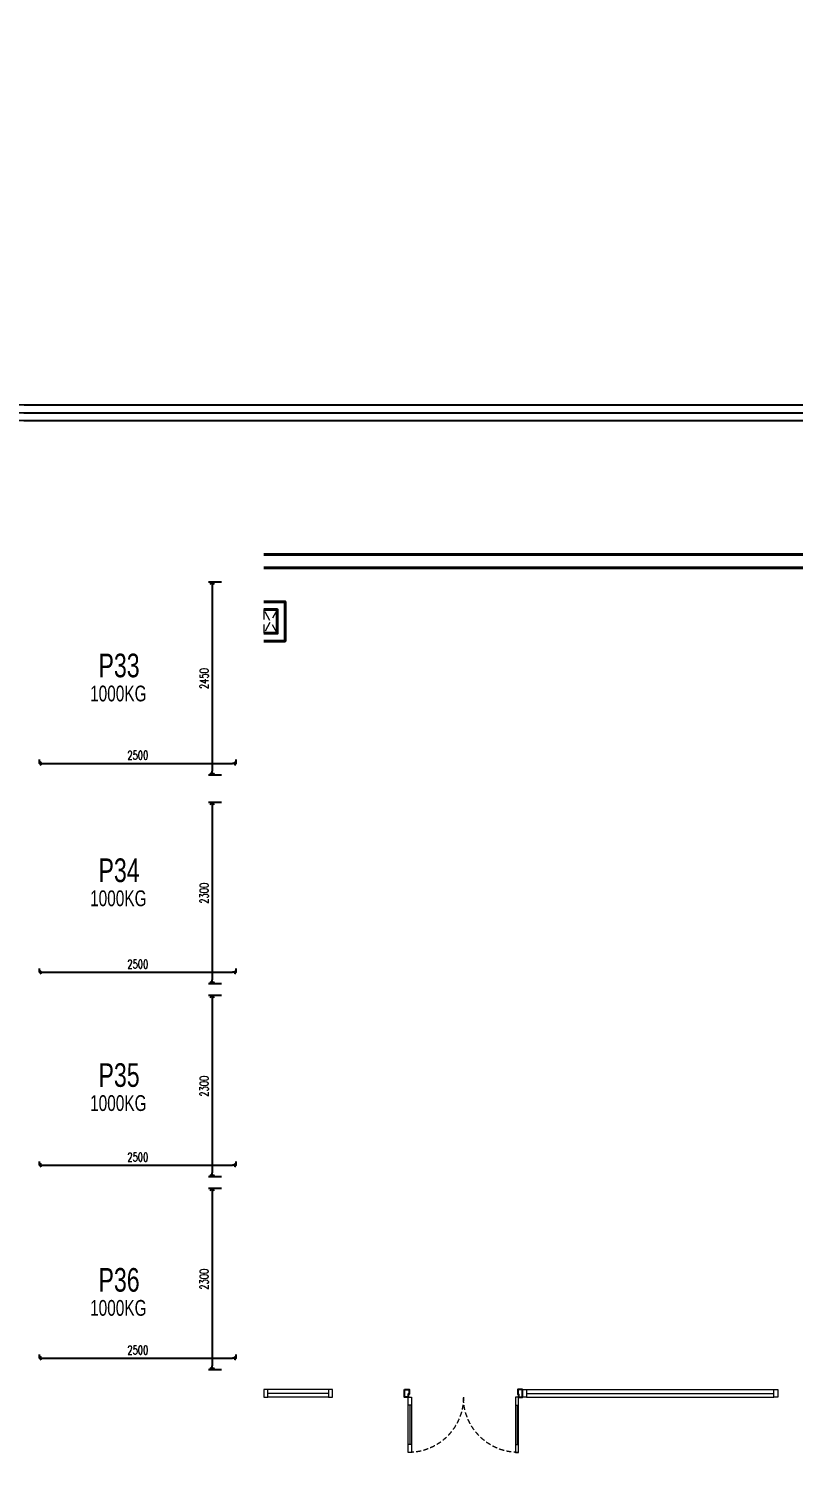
# Model space of a CAD drawing. Header units: millimetres. Extents: x -361611864 to 361244677, y -284134798 to 284403648.
# Drawn here: x -36757 to -27055, y 16570 to 34845 of the extents above; entities that cross this region are included whole.
import ezdxf
from ezdxf.xclip import XClip

# ---------------------------------------------------------------- set-up
doc = ezdxf.new("R2010")
doc.units = ezdxf.units.MM
doc.header["$MEASUREMENT"] = 0
doc.header["$XCLIPFRAME"] = 0
doc.linetypes.add('HIDDEN', pattern=[0.375, 0.25, -0.125])
doc.linetypes.add('HIDDEN2', pattern=[0.1875, 0.125, -0.0625])
doc.layers.add('A-COLUMN UPDATE', color=7, linetype='Continuous', true_color=0xff1f1f)
for name, color, linetype in [('A-GLAZ', 135, 'Continuous'), ('KTV-KT-CUA DI', 5, 'Continuous'), ('Xref_ST_MBDV Cot vach 30.7.2022$0$KT-Text', 7, 'Continuous')]:
    doc.layers.add(name, color=color, linetype=linetype)
for name, color, linetype, lineweight in [('KT-Kich thuoc', 159, 'Continuous', 18), ('KT-lomo nuoc', 3, 'HIDDEN', 5), ('KT-Net cat', 1, 'Continuous', 40), ('KT-Net cua', 87, 'Continuous', 9)]:
    doc.layers.add(name, color=color, linetype=linetype, lineweight=lineweight)
doc.styles.add('$0$Xref_ST_MBDV Cot vach 30.7.2022$0$xref.N.Cot vach tang N2$0$DIM', font='vnsimli.shx', dxfattribs={"width": 0.7})
doc.styles.add('Xref_ST_MBDV Cot vach 30.7.2022$0$Arial', font='arial.ttf', dxfattribs={"width": 0.7})
doc.dimstyles.new('$0$Xref_ST_MBDV Cot vach 30.7.2022$0$xref.N.Cot vach tang N2$0$CCU 1-100 A1', dxfattribs={"dimscale": 100, "dimtxt": 2.2, "dimasz": 1, "dimexe": 1, "dimexo": 0, "dimgap": 1, "dimtad": 1, "dimdec": 0, "dimdsep": 46, "dimtxsty": '$0$Xref_ST_MBDV Cot vach 30.7.2022$0$xref.N.Cot vach tang N2$0$DIM', "dimblk1": '$0$Xref_ST_MBDV Cot vach 30.7.2022$0$xref.N.Cot vach tang N2$0$_ARCHTICK', "dimblk2": '$0$Xref_ST_MBDV Cot vach 30.7.2022$0$xref.N.Cot vach tang N2$0$_ARCHTICK', "dimsah": 1, "dimcen": 0, "dimdle": 1, "dimclrd": 256, "dimclre": 256, "dimclrt": 31, "dimadec": 0, "dimazin": 0, "dimtfac": 1, "dimtdec": 0, "dimtix": 1, "dimtmove": 2, "dimatfit": 3, "dimldrblk": '$0$Xref_ST_MBDV Cot vach 30.7.2022$0$xref.N.Cot vach tang N2$0$_ARCHTICK', "dimfxl": 8, "dimtolj": 1, "dimarcsym": 0})

# ---------------------------------------------------------------- blocks, each defined once
blk = doc.blocks.new('$0$Xref_ST_MBDV Cot vach 30.7.2022$0$xref.N.Cot vach tang N2$0$_Open90')
at = {"color": 0, "linetype": 'ByBlock', "lineweight": -2}
for p, q in [((0, 0), (-1, 0)), ((-0.5, 0.5), (0, 0)), ((0, 0), (-0.5, -0.5))]:
    blk.add_line(p, q, dxfattribs=at)
blk = doc.blocks.new('*D168')
at = {"layer": 'Defpoints', "color": 5, "transparency": 16777216}
for p, q in [((-34311, 20120), (-34478, 20120)), ((-34428, 20070), (-34428, 17870)), ((-34311, 17820), (-34478, 17820))]:
    blk.add_line(p, q, dxfattribs=at)
at = {"layer": 'Defpoints', "color": 0, "transparency": 16777216}
for p in [(-34311, 20120, 0), (-34428, 17820), (-34311, 17820, 0)]:
    blk.add_point(p, dxfattribs=at)
at = {"layer": 'Defpoints', "color": 5, "transparency": 16777216, "xscale": 50, "yscale": 50, "zscale": 50}
for p, rotation in [((-34428, 20120), 90), ((-34428, 17820), 270)]:
    blk.add_blockref('$0$Xref_ST_MBDV Cot vach 30.7.2022$0$xref.N.Cot vach tang N2$0$_Open90', p, dxfattribs=dict(at, rotation=rotation))
at = {"layer": 'Defpoints', "color": 5, "transparency": 16777216, "insert": (-34533, 18970), "char_height": 110, "attachment_point": 5, "rotation": 90, "style": '$0$Xref_ST_MBDV Cot vach 30.7.2022$0$xref.N.Cot vach tang N2$0$DIM'}
blk.add_mtext('\\A1;2300', dxfattribs=at)
blk = doc.blocks.new('$0$Xref_ST_MBDV Cot vach 30.7.2022$0$xref.N.Cot vach tang N2$0$_ARCHTICK')
at = {"color": 0, "linetype": 'ByBlock', "const_width": 0.15}
blk.add_lwpolyline([(-0.5, -0.5), (0.5, 0.5)], dxfattribs=at)
blk = doc.blocks.new('*D169')
at = {"layer": 'Defpoints', "color": 5, "transparency": 16777216}
for p, q in [((-36623, 17966), (-36623, 18016)), ((-36573, 17966), (-34173, 17966)), ((-34123, 17966), (-34123, 18016))]:
    blk.add_line(p, q, dxfattribs=at)
at = {"layer": 'Defpoints', "color": 0, "transparency": 16777216}
for p in [(-36623, 17966, 0), (-34123, 17966, 0), (-34123, 17966)]:
    blk.add_point(p, dxfattribs=at)
at = {"layer": 'Defpoints', "color": 5, "transparency": 16777216, "xscale": 50, "yscale": 50, "zscale": 50, "rotation": 180}
blk.add_blockref('$0$Xref_ST_MBDV Cot vach 30.7.2022$0$xref.N.Cot vach tang N2$0$_Open90', (-36623, 17966), dxfattribs=at)
at = {"layer": 'Defpoints', "color": 5, "transparency": 16777216, "xscale": 50, "yscale": 50, "zscale": 50}
blk.add_blockref('$0$Xref_ST_MBDV Cot vach 30.7.2022$0$xref.N.Cot vach tang N2$0$_Open90', (-34123, 17966), dxfattribs=at)
at = {"layer": 'Defpoints', "color": 5, "transparency": 16777216, "insert": (-35373, 18071), "char_height": 110, "attachment_point": 5, "style": '$0$Xref_ST_MBDV Cot vach 30.7.2022$0$xref.N.Cot vach tang N2$0$DIM'}
blk.add_mtext('\\A1;2500', dxfattribs=at)
blk = doc.blocks.new('*D176')
at = {"layer": 'Defpoints', "color": 5, "transparency": 16777216}
for p, q in [((-34311, 27820), (-34478, 27820)), ((-34428, 27770), (-34428, 25420)), ((-34311, 25370), (-34478, 25370))]:
    blk.add_line(p, q, dxfattribs=at)
at = {"layer": 'Defpoints', "color": 0, "transparency": 16777216}
for p in [(-34311, 27820, 0), (-34428, 25370), (-34311, 25370, 0)]:
    blk.add_point(p, dxfattribs=at)
at = {"layer": 'Defpoints', "color": 5, "transparency": 16777216, "xscale": 50, "yscale": 50, "zscale": 50}
for p, rotation in [((-34428, 27820), 90), ((-34428, 25370), 270)]:
    blk.add_blockref('$0$Xref_ST_MBDV Cot vach 30.7.2022$0$xref.N.Cot vach tang N2$0$_Open90', p, dxfattribs=dict(at, rotation=rotation))
at = {"layer": 'Defpoints', "color": 5, "transparency": 16777216, "insert": (-34533, 26595), "char_height": 110, "attachment_point": 5, "rotation": 90, "style": '$0$Xref_ST_MBDV Cot vach 30.7.2022$0$xref.N.Cot vach tang N2$0$DIM'}
blk.add_mtext('\\A1;2450', dxfattribs=at)
blk = doc.blocks.new('*D177')
at = {"layer": 'Defpoints', "color": 5, "transparency": 16777216}
for p, q in [((-36623, 25516), (-36623, 25566)), ((-36573, 25516), (-34173, 25516)), ((-34123, 25516), (-34123, 25566))]:
    blk.add_line(p, q, dxfattribs=at)
at = {"layer": 'Defpoints', "color": 0, "transparency": 16777216}
for p in [(-36623, 25516, 0), (-34123, 25516, 0), (-34123, 25516)]:
    blk.add_point(p, dxfattribs=at)
at = {"layer": 'Defpoints', "color": 5, "transparency": 16777216, "xscale": 50, "yscale": 50, "zscale": 50, "rotation": 180}
blk.add_blockref('$0$Xref_ST_MBDV Cot vach 30.7.2022$0$xref.N.Cot vach tang N2$0$_Open90', (-36623, 25516), dxfattribs=at)
at = {"layer": 'Defpoints', "color": 5, "transparency": 16777216, "xscale": 50, "yscale": 50, "zscale": 50}
blk.add_blockref('$0$Xref_ST_MBDV Cot vach 30.7.2022$0$xref.N.Cot vach tang N2$0$_Open90', (-34123, 25516), dxfattribs=at)
at = {"layer": 'Defpoints', "color": 5, "transparency": 16777216, "insert": (-35373, 25621), "char_height": 110, "attachment_point": 5, "style": '$0$Xref_ST_MBDV Cot vach 30.7.2022$0$xref.N.Cot vach tang N2$0$DIM'}
blk.add_mtext('\\A1;2500', dxfattribs=at)
blk = doc.blocks.new('*D178')
at = {"layer": 'Defpoints', "color": 5, "transparency": 16777216}
for p, q in [((-34311, 25020), (-34478, 25020)), ((-34428, 24970), (-34428, 22770)), ((-34311, 22720), (-34478, 22720))]:
    blk.add_line(p, q, dxfattribs=at)
at = {"layer": 'Defpoints', "color": 0, "transparency": 16777216}
for p in [(-34311, 25020, 0), (-34428, 22720), (-34311, 22720, 0)]:
    blk.add_point(p, dxfattribs=at)
at = {"layer": 'Defpoints', "color": 5, "transparency": 16777216, "xscale": 50, "yscale": 50, "zscale": 50}
for p, rotation in [((-34428, 25020), 90), ((-34428, 22720), 270)]:
    blk.add_blockref('$0$Xref_ST_MBDV Cot vach 30.7.2022$0$xref.N.Cot vach tang N2$0$_Open90', p, dxfattribs=dict(at, rotation=rotation))
at = {"layer": 'Defpoints', "color": 5, "transparency": 16777216, "insert": (-34533, 23870), "char_height": 110, "attachment_point": 5, "rotation": 90, "style": '$0$Xref_ST_MBDV Cot vach 30.7.2022$0$xref.N.Cot vach tang N2$0$DIM'}
blk.add_mtext('\\A1;2300', dxfattribs=at)
blk = doc.blocks.new('*D179')
at = {"layer": 'Defpoints', "color": 5, "transparency": 16777216}
for p, q in [((-36623, 22866), (-36623, 22916)), ((-36573, 22866), (-34173, 22866)), ((-34123, 22866), (-34123, 22916))]:
    blk.add_line(p, q, dxfattribs=at)
at = {"layer": 'Defpoints', "color": 0, "transparency": 16777216}
for p in [(-36623, 22866, 0), (-34123, 22866, 0), (-34123, 22866)]:
    blk.add_point(p, dxfattribs=at)
at = {"layer": 'Defpoints', "color": 5, "transparency": 16777216, "xscale": 50, "yscale": 50, "zscale": 50, "rotation": 180}
blk.add_blockref('$0$Xref_ST_MBDV Cot vach 30.7.2022$0$xref.N.Cot vach tang N2$0$_Open90', (-36623, 22866), dxfattribs=at)
at = {"layer": 'Defpoints', "color": 5, "transparency": 16777216, "xscale": 50, "yscale": 50, "zscale": 50}
blk.add_blockref('$0$Xref_ST_MBDV Cot vach 30.7.2022$0$xref.N.Cot vach tang N2$0$_Open90', (-34123, 22866), dxfattribs=at)
at = {"layer": 'Defpoints', "color": 5, "transparency": 16777216, "insert": (-35373, 22971), "char_height": 110, "attachment_point": 5, "style": '$0$Xref_ST_MBDV Cot vach 30.7.2022$0$xref.N.Cot vach tang N2$0$DIM'}
blk.add_mtext('\\A1;2500', dxfattribs=at)
blk = doc.blocks.new('*D180')
at = {"layer": 'Defpoints', "color": 5, "transparency": 16777216}
for p, q in [((-34311, 22570), (-34478, 22570)), ((-34428, 22520), (-34428, 20320)), ((-34311, 20270), (-34478, 20270))]:
    blk.add_line(p, q, dxfattribs=at)
at = {"layer": 'Defpoints', "color": 0, "transparency": 16777216}
for p in [(-34311, 22570, 0), (-34428, 20270), (-34311, 20270, 0)]:
    blk.add_point(p, dxfattribs=at)
at = {"layer": 'Defpoints', "color": 5, "transparency": 16777216, "xscale": 50, "yscale": 50, "zscale": 50}
for p, rotation in [((-34428, 22570), 90), ((-34428, 20270), 270)]:
    blk.add_blockref('$0$Xref_ST_MBDV Cot vach 30.7.2022$0$xref.N.Cot vach tang N2$0$_Open90', p, dxfattribs=dict(at, rotation=rotation))
at = {"layer": 'Defpoints', "color": 5, "transparency": 16777216, "insert": (-34533, 21420), "char_height": 110, "attachment_point": 5, "rotation": 90, "style": '$0$Xref_ST_MBDV Cot vach 30.7.2022$0$xref.N.Cot vach tang N2$0$DIM'}
blk.add_mtext('\\A1;2300', dxfattribs=at)
blk = doc.blocks.new('*D181')
at = {"layer": 'Defpoints', "color": 5, "transparency": 16777216}
for p, q in [((-36623, 20416), (-36623, 20466)), ((-36573, 20416), (-34173, 20416)), ((-34123, 20416), (-34123, 20466))]:
    blk.add_line(p, q, dxfattribs=at)
at = {"layer": 'Defpoints', "color": 0, "transparency": 16777216}
for p in [(-36623, 20416, 0), (-34123, 20416, 0), (-34123, 20416)]:
    blk.add_point(p, dxfattribs=at)
at = {"layer": 'Defpoints', "color": 5, "transparency": 16777216, "xscale": 50, "yscale": 50, "zscale": 50, "rotation": 180}
blk.add_blockref('$0$Xref_ST_MBDV Cot vach 30.7.2022$0$xref.N.Cot vach tang N2$0$_Open90', (-36623, 20416), dxfattribs=at)
at = {"layer": 'Defpoints', "color": 5, "transparency": 16777216, "xscale": 50, "yscale": 50, "zscale": 50}
blk.add_blockref('$0$Xref_ST_MBDV Cot vach 30.7.2022$0$xref.N.Cot vach tang N2$0$_Open90', (-34123, 20416), dxfattribs=at)
at = {"layer": 'Defpoints', "color": 5, "transparency": 16777216, "insert": (-35373, 20521), "char_height": 110, "attachment_point": 5, "style": '$0$Xref_ST_MBDV Cot vach 30.7.2022$0$xref.N.Cot vach tang N2$0$DIM'}
blk.add_mtext('\\A1;2500', dxfattribs=at)
blk = doc.blocks.new('ĂERWER')
at = {"layer": 'Xref_ST_MBDV Cot vach 30.7.2022$0$KT-Text', "style": 'Xref_ST_MBDV Cot vach 30.7.2022$0$Arial', "width": 0.7}
for s, height, p in [('P33', 300, (-35742, 26404)), ('1000KG', 200, (-35849, 26098)), ('P34', 300, (-35742, 23804)), ('1000KG', 200, (-35849, 23498)), ('P35', 300, (-35742, 21204)), ('1000KG', 200, (-35849, 20898)), ('P36', 300, (-35742, 18604)), ('1000KG', 200, (-35849, 18298))]:
    blk.add_text(s, height=height, dxfattribs=at).set_placement(p)
blk = doc.blocks.new('l5 boundary')
at = {"layer": 'A-GLAZ', "elevation": 0}
blk.add_lwpolyline([(12675935, 1069203, -0.114033), (12687755, 1070668), (12702814, 1066317, -0.260467), (12705605, 1063842), (12711075, 1048030, 0.290863), (12714939, 1045359), (12744586, 1045359, -0.265528), (12747426, 1043237), (12750790, 1027631, -0.451371), (12745789, 1021759), (12700652, 1021759, -0.326781), (12695787, 1025328), (12691281, 1038349, 0.327702), (12675772, 1044606), (12658116, 1038514, -0.133076), (12655306, 1038632), (12654134, 1039088, -0.183721), (12652347, 1040641), (12647876, 1048143, -0.022157), (12644459, 1053899, -0.462092), (12646535, 1059064), (12675935, 1069203)], format="xyb", dxfattribs=at)
for points in [[(12675968, 1069109, -0.113956), (12687736, 1070569), (12702789, 1066220, -0.260691), (12705510, 1063809), (12710982, 1047994, 0.291185), (12714938, 1045259), (12744580, 1045259, -0.264299), (12747330, 1043206), (12750692, 1027613, -0.451113), (12745788, 1021859), (12700652, 1021859, -0.326852), (12695882, 1025360), (12691372, 1038392, 0.327998), (12675743, 1044701), (12658089, 1038611, -0.132658), (12655339, 1038726), (12654169, 1039182, -0.183978), (12652434, 1040690), (12647961, 1048196, -0.022163), (12644547, 1053946, -0.462097), (12646567, 1058970)], [(12676002, 1069015, -0.113879), (12687717, 1070471), (12702765, 1066123, -0.260924), (12705416, 1063777), (12710888, 1047958, 0.291495), (12714936, 1045159), (12744574, 1045159, -0.263018), (12747234, 1043175), (12750593, 1027596, -0.450846), (12745787, 1021959), (12700652, 1021959, -0.326925), (12695977, 1025391), (12691463, 1038435, 0.328292), (12675714, 1044797), (12658062, 1038707, -0.132227), (12655372, 1038821), (12654204, 1039275, -0.184247), (12652521, 1040739), (12648046, 1048249, -0.022168), (12644635, 1053992, -0.462102), (12646600, 1058875)]]:
    blk.add_lwpolyline(points, format="xyb", close=True, dxfattribs=at)
blk = doc.blocks.new('*U307')
at = {"layer": 'KT-lomo nuoc', "ltscale": 500}
for p, q in [((-224, 262), (0, 0)), ((-167, -32), (-57, 295))]:
    blk.add_line(p, q, dxfattribs=at)
blk.add_lwpolyline([(-167, -32), (-224, 262), (-57, 295), (0, 0)], close=True, dxfattribs=at)
blk = doc.blocks.new('CTN TN T39')
at = {"layer": 'KT-Net cat', "elevation": 0}
for points in [[(-29851, 0), (-29581, 0), (-29581, 500), (-29851, 500)], [(-29851, 100), (-29681, 100), (-29681, 400), (-29851, 400)]]:
    blk.add_lwpolyline(points, dxfattribs=at)
at = {"layer": 'KT-lomo nuoc', "linetype": 'HIDDEN', "xscale": -0.9999999999999997, "rotation": 10.8976534755902}
blk.add_blockref('*U307', (-29851, 100, 0), dxfattribs=at)
blk = doc.blocks.new('*U210')
for p, q in [((-1410, -100), (-1450, -100)), ((-90, -100), (-50, -100)), ((-1410, -600), (-1450, -600)), ((-90, -600), (-50, -600))]:
    blk.add_line(p, q)
at = {"color": 251}
for p, q in [((-1430, -100), (-1430, -600)), ((-70, -100), (-70, -600))]:
    blk.add_line(p, q, dxfattribs=at)
for points in [[(-1450, 0), (-1410, 0), (-1410, -700), (-1450, -700)], [(-50, 0), (-90, 0), (-90, -700), (-50, -700)]]:
    blk.add_lwpolyline(points, close=True)
at = {"color": 251, "linetype": 'HIDDEN2', "ltscale": 500}
for centre, start, end in [((-1450, 0), 270, 0), ((-50, 0), 180, 270)]:
    blk.add_arc(centre, 700, start, end, dxfattribs=at)
at = {"layer": 'KTV-KT-CUA DI'}
for points in [[(-1500, 100), (-1440, 100), (-1440, 40), (-1450, 40), (-1450, 0), (-1500, 0)], [(0, 100), (-60, 100), (-60, 40), (-50, 40), (-50, 0), (0, 0)]]:
    blk.add_lwpolyline(points, close=True, dxfattribs=at)
blk = doc.blocks.new('*U327')
at = {"color": 8}
for p, q in [((50, 100), (820, 100)), ((50, 0), (820, 0))]:
    blk.add_line(p, q, dxfattribs=at)
blk.add_line((50, 50), (820, 50))
for points in [[(0, 0), (50, 0), (50, 100), (0, 100)], [(820, 0), (870, 0), (870, 100), (820, 100)]]:
    blk.add_lwpolyline(points, close=True)
blk = doc.blocks.new('*U328')
at = {"color": 8}
for p, q in [((50, 100), (3190, 100)), ((50, 0), (3190, 0))]:
    blk.add_line(p, q, dxfattribs=at)
blk.add_line((50, 50), (3190, 50))
for points in [[(0, 0), (50, 0), (50, 100), (0, 100)], [(3190, 0), (3240, 0), (3240, 100), (3190, 100)]]:
    blk.add_lwpolyline(points, close=True)

msp = doc.modelspace()

# ---------------------------------------------------------------- linework, layer by layer
at = {"layer": 'KT-Net cat'}
for p, q in [((-33773.1, 28170.4, 0), (-16673.1, 28170.4)), ((-33773.1, 28000.4, 0), (-16673.1, 28000.4))]:
    msp.add_line(p, q, dxfattribs=at)
at = {"layer": 'KT-Net cat', "elevation": 0}
for points in [[(-3451.2, 23873.7, 0.1326112), (-4917.6, 26672.3, 0.0664995), (-6048.8, 27586.7, 0.1376153), (-8129.4, 28170.4), (-33773.1, 28170.4)], [(-3617.2, 23836.8, 0.1325677), (-5041.7, 26556.1, 0.0664519), (-6137.2, 27441.5, 0.1376153), (-8129.4, 28000.4), (-33773.1, 28000.4)]]:
    msp.add_lwpolyline(points, format="xyb", dxfattribs=at)

# ---------------------------------------------------------------- block references
at = {"layer": 'A-COLUMN UPDATE'}
ref = msp.add_blockref('l5 boundary', (-12751756.2, -1015288.9, 0), dxfattribs=at)
XClip(ref).set_block_clipping_path([(12617922.6520303302, 999473.9989193338), (12765146.6520303302, 1080853.421006578)])
at = {"layer": 'KT-Kich thuoc', "color": 2}
msp.add_blockref('CTN TN T39', (-3922.5, 27070.4, 0), dxfattribs=at)
at = {"layer": 'KT-Net cua', "rotation": 179.999999999997}
msp.add_blockref('*U327', (-32903, 17570.4, 0), dxfattribs=at)
at = {"layer": 'KT-Net cua', "extrusion": (-7.01968e-14, 2.19555e-13, -1), "zscale": -1}
msp.add_blockref('*U210', (31990.3, 17470.4, 0), dxfattribs=at)
at = {"layer": 'KT-Net cua', "xscale": -1, "rotation": 180}
msp.add_blockref('*U328', (-30490.3, 17570.4, 0), dxfattribs=at)
at = {"layer": 'Xref_ST_MBDV Cot vach 30.7.2022$0$KT-Text'}
ref = msp.add_blockref('ĂERWER', (-130.2, 207.8, 0), dxfattribs=at)
XClip(ref).set_block_clipping_path([(-132938.6258865017, -17483.4265291639), (19061.3741134983, 61275.5558094324)])

# ---------------------------------------------------------------- dimensions: what is measured, and where the dimension line sits
at = {"layer": 'Defpoints', "color": 5}
for base, p1, p2, picture, middle in [((-34428.4, 25370.4), (-34311.3, 27820.4, 0), (-34311.3, 25370.4, 0), '*D176', (-34533.4, 26595.4)), ((-34428.4, 22720.4, 0), (-34311.3, 25020.4, 0), (-34311.3, 22720.4, 0), '*D178', (-34533.4, 23870.4, 0)), ((-34428.4, 20270.4, 0), (-34311.3, 22570.4, 0), (-34311.3, 20270.4, 0), '*D180', (-34533.4, 21420.4, 0)), ((-34428.4, 17820.4, 0), (-34311.3, 20120.4, 0), (-34311.3, 17820.4, 0), '*D168', (-34533.4, 18970.4, 0))]:
    dim = msp.add_linear_dim(base=base, p1=p1, p2=p2, angle=90, dimstyle='$0$Xref_ST_MBDV Cot vach 30.7.2022$0$xref.N.Cot vach tang N2$0$CCU 1-100 A1', override={"dimscale": 50, "dimblk1": '$0$Xref_ST_MBDV Cot vach 30.7.2022$0$xref.N.Cot vach tang N2$0$_Open90', "dimblk2": '$0$Xref_ST_MBDV Cot vach 30.7.2022$0$xref.N.Cot vach tang N2$0$_Open90', "dimclrd": 5, "dimclre": 5, "dimclrt": 5, "dimlwd": 65535, "dimlwe": 65535}, dxfattribs=at)
    dim.commit()
    dim.dimension.update_dxf_attribs({"geometry": picture, "text_midpoint": middle})
for base, p1, p2, picture, middle in [((-34123.1, 25515.7), (-36623.1, 25515.7, 0), (-34123.1, 25515.7, 0), '*D177', (-35373.1, 25620.7)), ((-34123.1, 22865.7, 0), (-36623.1, 22865.7, 0), (-34123.1, 22865.7, 0), '*D179', (-35373.1, 22970.7, 0)), ((-34123.1, 20415.7, 0), (-36623.1, 20415.7, 0), (-34123.1, 20415.7, 0), '*D181', (-35373.1, 20520.7, 0)), ((-34123.1, 17965.7, 0), (-36623.1, 17965.7, 0), (-34123.1, 17965.7, 0), '*D169', (-35373.1, 18070.7, 0))]:
    dim = msp.add_linear_dim(base=base, p1=p1, p2=p2, dimstyle='$0$Xref_ST_MBDV Cot vach 30.7.2022$0$xref.N.Cot vach tang N2$0$CCU 1-100 A1', override={"dimscale": 50, "dimblk1": '$0$Xref_ST_MBDV Cot vach 30.7.2022$0$xref.N.Cot vach tang N2$0$_Open90', "dimblk2": '$0$Xref_ST_MBDV Cot vach 30.7.2022$0$xref.N.Cot vach tang N2$0$_Open90', "dimclrd": 5, "dimclre": 5, "dimclrt": 5, "dimlwd": 65535, "dimlwe": 65535}, dxfattribs=at)
    dim.commit()
    dim.dimension.update_dxf_attribs({"geometry": picture, "text_midpoint": middle})

doc.saveas('drawing.dxf')
